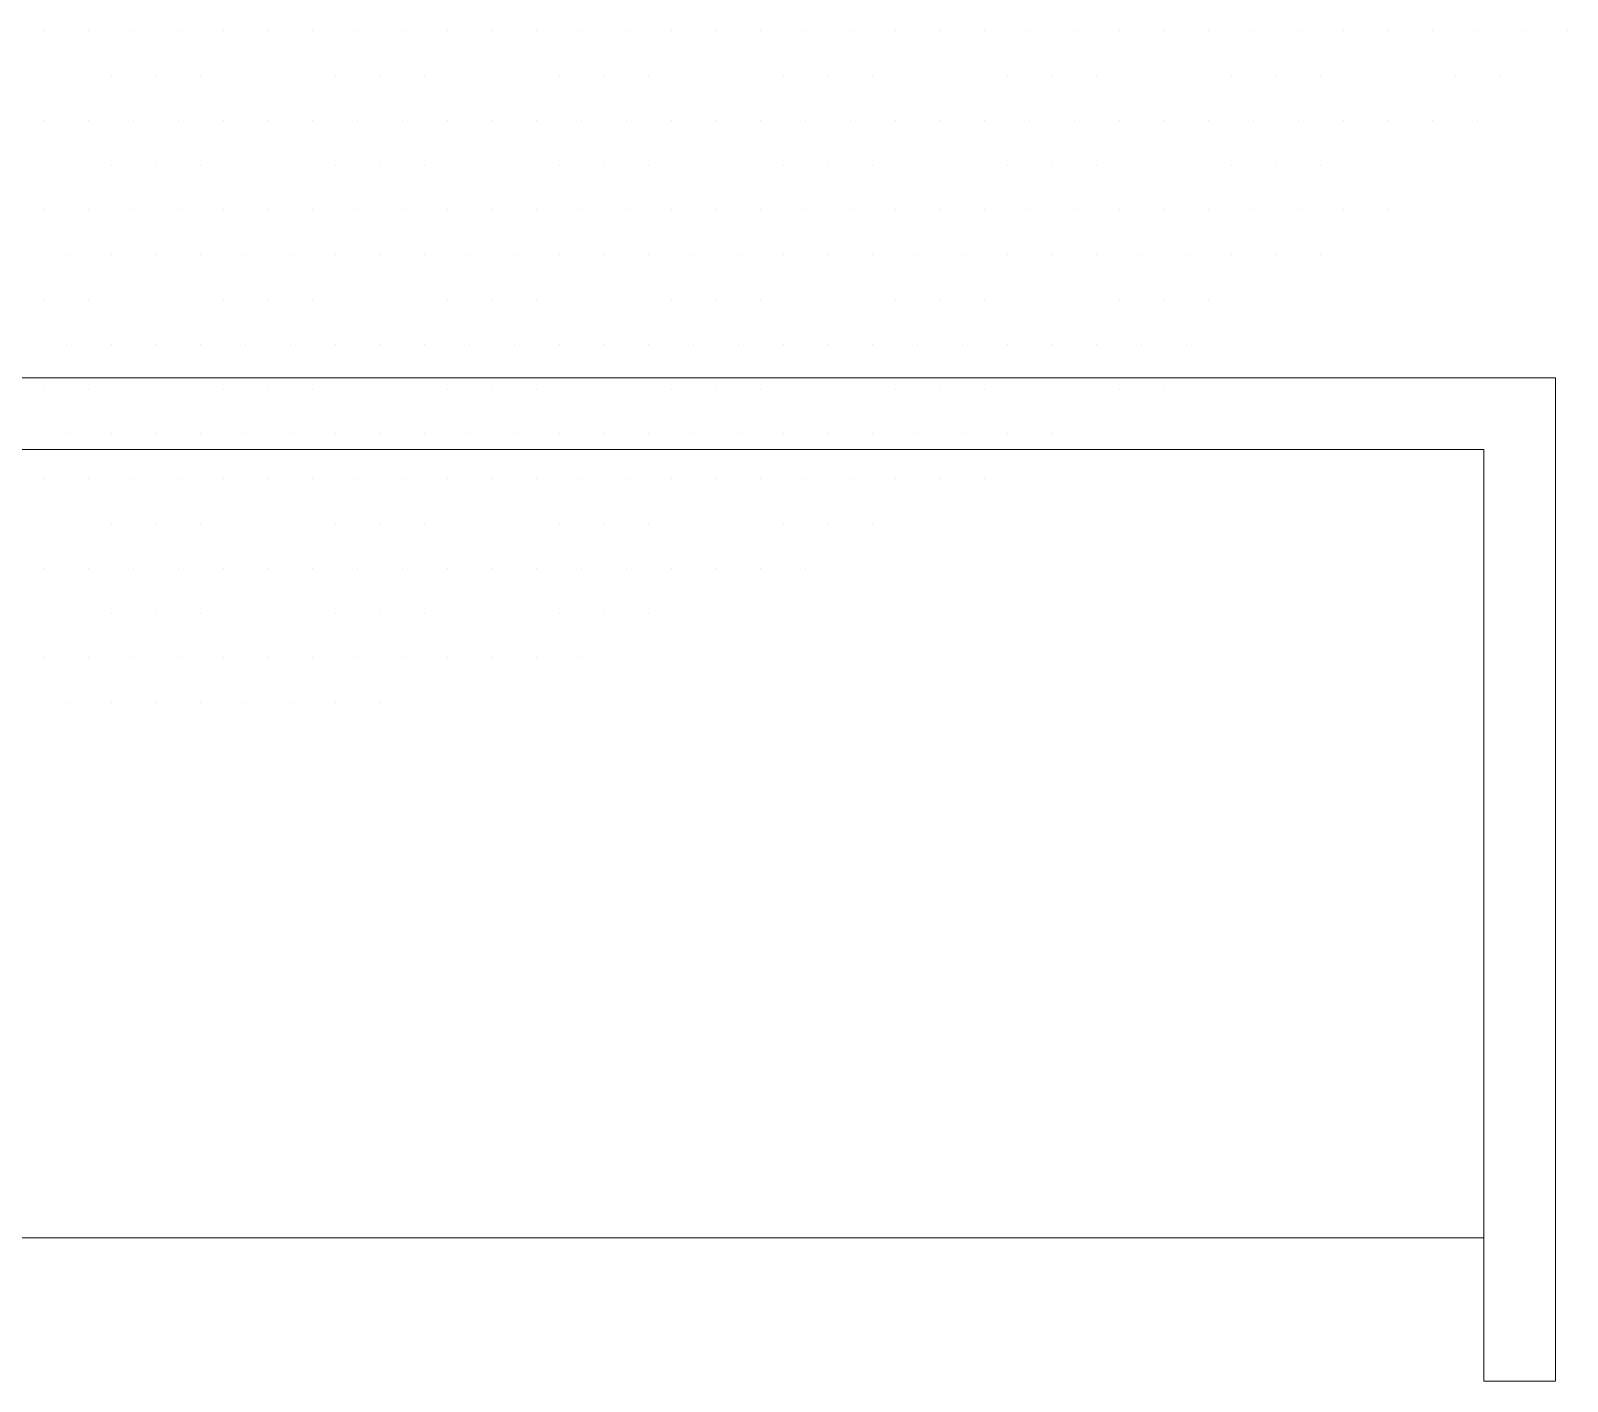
# Model space of a CAD drawing. Header units: metres. Extents: x 599 to 707, y 227 to 318.
# Drawn here: x 672.609 to 673.68, y 275.749 to 276.691 of the extents above; entities that cross this region are included whole.
import ezdxf

# ---------------------------------------------------------------- set-up
doc = ezdxf.new("R2010")
doc.units = ezdxf.units.M
doc.layers.add('gradas', color=35, linetype='Continuous', lineweight=5)
doc.layers.add('vegetacion', color=74, linetype='Continuous', lineweight=0)

msp = doc.modelspace()

# ---------------------------------------------------------------- linework, layer by layer
at = {"layer": 'gradas'}
for p, q in [((673.6723, 276.4493), (671.6723, 276.4493)), ((673.6723, 275.7493), (673.6723, 276.4493)), ((673.6223, 276.3993), (671.7223, 276.3993)), ((673.6223, 275.7493), (673.6223, 276.3993)), ((671.7223, 275.8493), (673.6223, 275.8493)), ((673.6223, 275.7493), (673.6723, 275.7493))]:
    msp.add_line(p, q, dxfattribs=at)
at = {"layer": 'vegetacion', "color": 0}
for p, q in [((672.6179, 276.6915), (672.6179, 276.6915)), ((672.6492, 276.6915), (672.6492, 276.6915)), ((672.6804, 276.6915), (672.6804, 276.6915)), ((672.7117, 276.6915), (672.7117, 276.6915)), ((672.7429, 276.6915), (672.7429, 276.6915)), ((672.7742, 276.6915), (672.7742, 276.6915)), ((672.8054, 276.6915), (672.8054, 276.6915)), ((672.8367, 276.6915), (672.8367, 276.6915)), ((672.8679, 276.6915), (672.8679, 276.6915)), ((672.8992, 276.6915), (672.8992, 276.6915)), ((672.9304, 276.6915), (672.9304, 276.6915)), ((672.9617, 276.6915), (672.9617, 276.6915)), ((672.9929, 276.6915), (672.9929, 276.6915)), ((673.0242, 276.6915), (673.0242, 276.6915)), ((673.0554, 276.6915), (673.0554, 276.6915)), ((673.0867, 276.6915), (673.0867, 276.6915)), ((673.1179, 276.6915), (673.1179, 276.6915)), ((673.1492, 276.6915), (673.1492, 276.6915)), ((673.1804, 276.6915), (673.1804, 276.6915)), ((673.2117, 276.6915), (673.2117, 276.6915)), ((673.2429, 276.6915), (673.2429, 276.6915)), ((673.2742, 276.6915), (673.2742, 276.6915)), ((673.3054, 276.6915), (673.3054, 276.6915)), ((673.3367, 276.6915), (673.3367, 276.6915)), ((673.3679, 276.6915), (673.3679, 276.6915)), ((673.3992, 276.6915), (673.3992, 276.6915)), ((673.4304, 276.6915), (673.4304, 276.6915)), ((673.4617, 276.6915), (673.4617, 276.6915)), ((673.4929, 276.6915), (673.4929, 276.6915)), ((673.5242, 276.6915), (673.5242, 276.6915)), ((673.5554, 276.6915), (673.5554, 276.6915)), ((673.5867, 276.6915), (673.5867, 276.6915)), ((673.6179, 276.6915), (673.6179, 276.6915)), ((673.6492, 276.6915), (673.6492, 276.6915)), ((673.6804, 276.6915), (673.6804, 276.6915)), ((672.6335, 276.6602), (672.6335, 276.6602)), ((672.6648, 276.6602), (672.6648, 276.6602)), ((672.696, 276.6602), (672.696, 276.6602)), ((672.7273, 276.6602), (672.7273, 276.6602)), ((672.7585, 276.6602), (672.7585, 276.6602)), ((672.7898, 276.6602), (672.7898, 276.6602)), ((672.821, 276.6602), (672.821, 276.6602)), ((672.8523, 276.6602), (672.8523, 276.6602)), ((672.8835, 276.6602), (672.8835, 276.6602)), ((672.9148, 276.6602), (672.9148, 276.6602)), ((672.946, 276.6602), (672.946, 276.6602)), ((672.9773, 276.6602), (672.9773, 276.6602)), ((673.0085, 276.6602), (673.0085, 276.6602)), ((673.0398, 276.6602), (673.0398, 276.6602)), ((673.071, 276.6602), (673.071, 276.6602)), ((673.1023, 276.6602), (673.1023, 276.6602)), ((673.1335, 276.6602), (673.1335, 276.6602)), ((673.1648, 276.6602), (673.1648, 276.6602)), ((673.196, 276.6602), (673.196, 276.6602)), ((673.2273, 276.6602), (673.2273, 276.6602)), ((673.2585, 276.6602), (673.2585, 276.6602)), ((673.2898, 276.6602), (673.2898, 276.6602)), ((673.321, 276.6602), (673.321, 276.6602)), ((673.3523, 276.6602), (673.3523, 276.6602)), ((673.3835, 276.6602), (673.3835, 276.6602)), ((673.4148, 276.6602), (673.4148, 276.6602)), ((673.446, 276.6602), (673.446, 276.6602)), ((673.4773, 276.6602), (673.4773, 276.6602)), ((673.5085, 276.6602), (673.5085, 276.6602)), ((673.5398, 276.6602), (673.5398, 276.6602)), ((673.571, 276.6602), (673.571, 276.6602)), ((673.6023, 276.6602), (673.6023, 276.6602)), ((673.6335, 276.6602), (673.6335, 276.6602)), ((672.6179, 276.629), (672.6179, 276.629)), ((672.6492, 276.629), (672.6492, 276.629)), ((672.6804, 276.629), (672.6804, 276.629)), ((672.7117, 276.629), (672.7117, 276.629)), ((672.7429, 276.629), (672.7429, 276.629)), ((672.7742, 276.629), (672.7742, 276.629)), ((672.8054, 276.629), (672.8054, 276.629)), ((672.8367, 276.629), (672.8367, 276.629)), ((672.8679, 276.629), (672.8679, 276.629)), ((672.8992, 276.629), (672.8992, 276.629)), ((672.9304, 276.629), (672.9304, 276.629)), ((672.9617, 276.629), (672.9617, 276.629)), ((672.9929, 276.629), (672.9929, 276.629)), ((673.0242, 276.629), (673.0242, 276.629)), ((673.0554, 276.629), (673.0554, 276.629)), ((673.0867, 276.629), (673.0867, 276.629)), ((673.1179, 276.629), (673.1179, 276.629)), ((673.1492, 276.629), (673.1492, 276.629)), ((673.1804, 276.629), (673.1804, 276.629)), ((673.2117, 276.629), (673.2117, 276.629)), ((673.2429, 276.629), (673.2429, 276.629)), ((673.2742, 276.629), (673.2742, 276.629)), ((673.3054, 276.629), (673.3054, 276.629)), ((673.3367, 276.629), (673.3367, 276.629)), ((673.3679, 276.629), (673.3679, 276.629)), ((673.3992, 276.629), (673.3992, 276.629)), ((673.4304, 276.629), (673.4304, 276.629)), ((673.4617, 276.629), (673.4617, 276.629)), ((673.4929, 276.629), (673.4929, 276.629)), ((673.5242, 276.629), (673.5242, 276.629)), ((673.5554, 276.629), (673.5554, 276.629)), ((673.5867, 276.629), (673.5867, 276.629)), ((673.6179, 276.629), (673.6179, 276.629)), ((672.6335, 276.5977), (672.6335, 276.5977)), ((672.6648, 276.5977), (672.6648, 276.5977)), ((672.696, 276.5977), (672.696, 276.5977)), ((672.7273, 276.5977), (672.7273, 276.5977)), ((672.7585, 276.5977), (672.7585, 276.5977)), ((672.7898, 276.5977), (672.7898, 276.5977)), ((672.821, 276.5977), (672.821, 276.5977)), ((672.8523, 276.5977), (672.8523, 276.5977)), ((672.8835, 276.5977), (672.8835, 276.5977)), ((672.9148, 276.5977), (672.9148, 276.5977)), ((672.946, 276.5977), (672.946, 276.5977)), ((672.9773, 276.5977), (672.9773, 276.5977)), ((673.0085, 276.5977), (673.0085, 276.5977)), ((673.0398, 276.5977), (673.0398, 276.5977)), ((673.071, 276.5977), (673.071, 276.5977)), ((673.1023, 276.5977), (673.1023, 276.5977)), ((673.1335, 276.5977), (673.1335, 276.5977)), ((673.1648, 276.5977), (673.1648, 276.5977)), ((673.196, 276.5977), (673.196, 276.5977)), ((673.2273, 276.5977), (673.2273, 276.5977)), ((673.2585, 276.5977), (673.2585, 276.5977)), ((673.2898, 276.5977), (673.2898, 276.5977)), ((673.321, 276.5977), (673.321, 276.5977)), ((673.3523, 276.5977), (673.3523, 276.5977)), ((673.3835, 276.5977), (673.3835, 276.5977)), ((673.4148, 276.5977), (673.4148, 276.5977)), ((673.446, 276.5977), (673.446, 276.5977)), ((673.4773, 276.5977), (673.4773, 276.5977)), ((673.5085, 276.5977), (673.5085, 276.5977)), ((673.5398, 276.5977), (673.5398, 276.5977)), ((673.571, 276.5977), (673.571, 276.5977)), ((672.6179, 276.5665), (672.6179, 276.5665)), ((672.6492, 276.5665), (672.6492, 276.5665)), ((672.6804, 276.5665), (672.6804, 276.5665)), ((672.7117, 276.5665), (672.7117, 276.5665)), ((672.7429, 276.5665), (672.7429, 276.5665)), ((672.7742, 276.5665), (672.7742, 276.5665)), ((672.8054, 276.5665), (672.8054, 276.5665)), ((672.8367, 276.5665), (672.8367, 276.5665)), ((672.8679, 276.5665), (672.8679, 276.5665)), ((672.8992, 276.5665), (672.8992, 276.5665)), ((672.9304, 276.5665), (672.9304, 276.5665)), ((672.9617, 276.5665), (672.9617, 276.5665)), ((672.9929, 276.5665), (672.9929, 276.5665)), ((673.0242, 276.5665), (673.0242, 276.5665)), ((673.0554, 276.5665), (673.0554, 276.5665)), ((673.0867, 276.5665), (673.0867, 276.5665)), ((673.1179, 276.5665), (673.1179, 276.5665)), ((673.1492, 276.5665), (673.1492, 276.5665)), ((673.1804, 276.5665), (673.1804, 276.5665)), ((673.2117, 276.5665), (673.2117, 276.5665)), ((673.2429, 276.5665), (673.2429, 276.5665)), ((673.2742, 276.5665), (673.2742, 276.5665)), ((673.3054, 276.5665), (673.3054, 276.5665)), ((673.3367, 276.5665), (673.3367, 276.5665)), ((673.3679, 276.5665), (673.3679, 276.5665)), ((673.3992, 276.5665), (673.3992, 276.5665)), ((673.4304, 276.5665), (673.4304, 276.5665)), ((673.4617, 276.5665), (673.4617, 276.5665)), ((673.4929, 276.5665), (673.4929, 276.5665)), ((673.5242, 276.5665), (673.5242, 276.5665)), ((673.5554, 276.5665), (673.5554, 276.5665)), ((672.6335, 276.5352), (672.6335, 276.5352)), ((672.6648, 276.5352), (672.6648, 276.5352)), ((672.696, 276.5352), (672.696, 276.5352)), ((672.7273, 276.5352), (672.7273, 276.5352)), ((672.7585, 276.5352), (672.7585, 276.5352)), ((672.7898, 276.5352), (672.7898, 276.5352)), ((672.821, 276.5352), (672.821, 276.5352)), ((672.8523, 276.5352), (672.8523, 276.5352)), ((672.8835, 276.5352), (672.8835, 276.5352)), ((672.9148, 276.5352), (672.9148, 276.5352)), ((672.946, 276.5352), (672.946, 276.5352)), ((672.9773, 276.5352), (672.9773, 276.5352)), ((673.0085, 276.5352), (673.0085, 276.5352)), ((673.0398, 276.5352), (673.0398, 276.5352)), ((673.071, 276.5352), (673.071, 276.5352)), ((673.1023, 276.5352), (673.1023, 276.5352)), ((673.1335, 276.5352), (673.1335, 276.5352)), ((673.1648, 276.5352), (673.1648, 276.5352)), ((673.196, 276.5352), (673.196, 276.5352)), ((673.2273, 276.5352), (673.2273, 276.5352)), ((673.2585, 276.5352), (673.2585, 276.5352)), ((673.2898, 276.5352), (673.2898, 276.5352)), ((673.321, 276.5352), (673.321, 276.5352)), ((673.3523, 276.5352), (673.3523, 276.5352)), ((673.3835, 276.5352), (673.3835, 276.5352)), ((673.4148, 276.5352), (673.4148, 276.5352)), ((673.446, 276.5352), (673.446, 276.5352)), ((673.4773, 276.5352), (673.4773, 276.5352)), ((673.5085, 276.5352), (673.5085, 276.5352)), ((672.6179, 276.504), (672.6179, 276.504)), ((672.6492, 276.504), (672.6492, 276.504)), ((672.6804, 276.504), (672.6804, 276.504)), ((672.7117, 276.504), (672.7117, 276.504)), ((672.7429, 276.504), (672.7429, 276.504)), ((672.7742, 276.504), (672.7742, 276.504)), ((672.8054, 276.504), (672.8054, 276.504)), ((672.8367, 276.504), (672.8367, 276.504)), ((672.8679, 276.504), (672.8679, 276.504)), ((672.8992, 276.504), (672.8992, 276.504)), ((672.9304, 276.504), (672.9304, 276.504)), ((672.9617, 276.504), (672.9617, 276.504)), ((672.9929, 276.504), (672.9929, 276.504)), ((673.0242, 276.504), (673.0242, 276.504)), ((673.0554, 276.504), (673.0554, 276.504)), ((673.0867, 276.504), (673.0867, 276.504)), ((673.1179, 276.504), (673.1179, 276.504)), ((673.1492, 276.504), (673.1492, 276.504)), ((673.1804, 276.504), (673.1804, 276.504)), ((673.2117, 276.504), (673.2117, 276.504)), ((673.2429, 276.504), (673.2429, 276.504)), ((673.2742, 276.504), (673.2742, 276.504)), ((673.3054, 276.504), (673.3054, 276.504)), ((673.3367, 276.504), (673.3367, 276.504)), ((673.3679, 276.504), (673.3679, 276.504)), ((673.3992, 276.504), (673.3992, 276.504)), ((673.4304, 276.504), (673.4304, 276.504)), ((673.4617, 276.504), (673.4617, 276.504)), ((672.6335, 276.4727), (672.6335, 276.4727)), ((672.6648, 276.4727), (672.6648, 276.4727)), ((672.696, 276.4727), (672.696, 276.4727)), ((672.7273, 276.4727), (672.7273, 276.4727)), ((672.7585, 276.4727), (672.7585, 276.4727)), ((672.7898, 276.4727), (672.7898, 276.4727)), ((672.821, 276.4727), (672.821, 276.4727)), ((672.8523, 276.4727), (672.8523, 276.4727)), ((672.8835, 276.4727), (672.8835, 276.4727)), ((672.9148, 276.4727), (672.9148, 276.4727)), ((672.946, 276.4727), (672.946, 276.4727)), ((672.9773, 276.4727), (672.9773, 276.4727)), ((673.0085, 276.4727), (673.0085, 276.4727)), ((673.0398, 276.4727), (673.0398, 276.4727)), ((673.071, 276.4727), (673.071, 276.4727)), ((673.1023, 276.4727), (673.1023, 276.4727)), ((673.1335, 276.4727), (673.1335, 276.4727)), ((673.1648, 276.4727), (673.1648, 276.4727)), ((673.196, 276.4727), (673.196, 276.4727)), ((673.2273, 276.4727), (673.2273, 276.4727)), ((673.2585, 276.4727), (673.2585, 276.4727)), ((673.2898, 276.4727), (673.2898, 276.4727)), ((673.321, 276.4727), (673.321, 276.4727)), ((673.3523, 276.4727), (673.3523, 276.4727)), ((673.3835, 276.4727), (673.3835, 276.4727)), ((673.4148, 276.4727), (673.4148, 276.4727)), ((672.6179, 276.4415), (672.6179, 276.4415)), ((672.6492, 276.4415), (672.6492, 276.4415)), ((672.6804, 276.4415), (672.6804, 276.4415)), ((672.7117, 276.4415), (672.7117, 276.4415)), ((672.7429, 276.4415), (672.7429, 276.4415)), ((672.7742, 276.4415), (672.7742, 276.4415)), ((672.8054, 276.4415), (672.8054, 276.4415)), ((672.8367, 276.4415), (672.8367, 276.4415)), ((672.8679, 276.4415), (672.8679, 276.4415)), ((672.8992, 276.4415), (672.8992, 276.4415)), ((672.9304, 276.4415), (672.9304, 276.4415)), ((672.9617, 276.4415), (672.9617, 276.4415)), ((672.9929, 276.4415), (672.9929, 276.4415)), ((673.0242, 276.4415), (673.0242, 276.4415)), ((673.0554, 276.4415), (673.0554, 276.4415)), ((673.0867, 276.4415), (673.0867, 276.4415)), ((673.1179, 276.4415), (673.1179, 276.4415)), ((673.1492, 276.4415), (673.1492, 276.4415)), ((673.1804, 276.4415), (673.1804, 276.4415)), ((673.2117, 276.4415), (673.2117, 276.4415)), ((673.2429, 276.4415), (673.2429, 276.4415)), ((673.2742, 276.4415), (673.2742, 276.4415)), ((673.3054, 276.4415), (673.3054, 276.4415)), ((673.3367, 276.4415), (673.3367, 276.4415)), ((673.3679, 276.4415), (673.3679, 276.4415)), ((673.3992, 276.4415), (673.3992, 276.4415)), ((672.6335, 276.4102), (672.6335, 276.4102)), ((672.6648, 276.4102), (672.6648, 276.4102)), ((672.696, 276.4102), (672.696, 276.4102)), ((672.7273, 276.4102), (672.7273, 276.4102)), ((672.7585, 276.4102), (672.7585, 276.4102)), ((672.7898, 276.4102), (672.7898, 276.4102)), ((672.821, 276.4102), (672.821, 276.4102)), ((672.8523, 276.4102), (672.8523, 276.4102)), ((672.8835, 276.4102), (672.8835, 276.4102)), ((672.9148, 276.4102), (672.9148, 276.4102)), ((672.946, 276.4102), (672.946, 276.4102)), ((672.9773, 276.4102), (672.9773, 276.4102)), ((673.0085, 276.4102), (673.0085, 276.4102)), ((673.0398, 276.4102), (673.0398, 276.4102)), ((673.071, 276.4102), (673.071, 276.4102)), ((673.1023, 276.4102), (673.1023, 276.4102)), ((673.1335, 276.4102), (673.1335, 276.4102)), ((673.1648, 276.4102), (673.1648, 276.4102)), ((673.196, 276.4102), (673.196, 276.4102)), ((673.2273, 276.4102), (673.2273, 276.4102)), ((673.2585, 276.4102), (673.2585, 276.4102)), ((673.2898, 276.4102), (673.2898, 276.4102)), ((673.321, 276.4102), (673.321, 276.4102)), ((672.6179, 276.379), (672.6179, 276.379)), ((672.6492, 276.379), (672.6492, 276.379)), ((672.6804, 276.379), (672.6804, 276.379)), ((672.7117, 276.379), (672.7117, 276.379)), ((672.7429, 276.379), (672.7429, 276.379)), ((672.7742, 276.379), (672.7742, 276.379)), ((672.8054, 276.379), (672.8054, 276.379)), ((672.8367, 276.379), (672.8367, 276.379)), ((672.8679, 276.379), (672.8679, 276.379)), ((672.8992, 276.379), (672.8992, 276.379)), ((672.9304, 276.379), (672.9304, 276.379)), ((672.9617, 276.379), (672.9617, 276.379)), ((672.9929, 276.379), (672.9929, 276.379)), ((673.0242, 276.379), (673.0242, 276.379)), ((673.0554, 276.379), (673.0554, 276.379)), ((673.0867, 276.379), (673.0867, 276.379)), ((673.1179, 276.379), (673.1179, 276.379)), ((673.1492, 276.379), (673.1492, 276.379)), ((673.1804, 276.379), (673.1804, 276.379)), ((673.2117, 276.379), (673.2117, 276.379)), ((673.2429, 276.379), (673.2429, 276.379)), ((673.2742, 276.379), (673.2742, 276.379)), ((672.6335, 276.3477), (672.6335, 276.3477)), ((672.6648, 276.3477), (672.6648, 276.3477)), ((672.696, 276.3477), (672.696, 276.3477)), ((672.7273, 276.3477), (672.7273, 276.3477)), ((672.7585, 276.3477), (672.7585, 276.3477)), ((672.7898, 276.3477), (672.7898, 276.3477)), ((672.821, 276.3477), (672.821, 276.3477)), ((672.8523, 276.3477), (672.8523, 276.3477)), ((672.8835, 276.3477), (672.8835, 276.3477)), ((672.9148, 276.3477), (672.9148, 276.3477)), ((672.946, 276.3477), (672.946, 276.3477)), ((672.9773, 276.3477), (672.9773, 276.3477)), ((673.0085, 276.3477), (673.0085, 276.3477)), ((673.0398, 276.3477), (673.0398, 276.3477)), ((673.071, 276.3477), (673.071, 276.3477)), ((673.1023, 276.3477), (673.1023, 276.3477)), ((673.1335, 276.3477), (673.1335, 276.3477)), ((673.1648, 276.3477), (673.1648, 276.3477)), ((673.196, 276.3477), (673.196, 276.3477)), ((673.2273, 276.3477), (673.2273, 276.3477)), ((672.6179, 276.3165), (672.6179, 276.3165)), ((672.6492, 276.3165), (672.6492, 276.3165)), ((672.6804, 276.3165), (672.6804, 276.3165)), ((672.7117, 276.3165), (672.7117, 276.3165)), ((672.7429, 276.3165), (672.7429, 276.3165)), ((672.7742, 276.3165), (672.7742, 276.3165)), ((672.8054, 276.3165), (672.8054, 276.3165)), ((672.8367, 276.3165), (672.8367, 276.3165)), ((672.8679, 276.3165), (672.8679, 276.3165)), ((672.8992, 276.3165), (672.8992, 276.3165)), ((672.9304, 276.3165), (672.9304, 276.3165)), ((672.9617, 276.3165), (672.9617, 276.3165)), ((672.9929, 276.3165), (672.9929, 276.3165)), ((673.0242, 276.3165), (673.0242, 276.3165)), ((673.0554, 276.3165), (673.0554, 276.3165)), ((673.0867, 276.3165), (673.0867, 276.3165)), ((673.1179, 276.3165), (673.1179, 276.3165)), ((673.1492, 276.3165), (673.1492, 276.3165)), ((672.6335, 276.2852), (672.6335, 276.2852)), ((672.6648, 276.2852), (672.6648, 276.2852)), ((672.696, 276.2852), (672.696, 276.2852)), ((672.7273, 276.2852), (672.7273, 276.2852)), ((672.7585, 276.2852), (672.7585, 276.2852)), ((672.7898, 276.2852), (672.7898, 276.2852)), ((672.821, 276.2852), (672.821, 276.2852)), ((672.8523, 276.2852), (672.8523, 276.2852)), ((672.8835, 276.2852), (672.8835, 276.2852)), ((672.9148, 276.2852), (672.9148, 276.2852)), ((672.946, 276.2852), (672.946, 276.2852)), ((672.9773, 276.2852), (672.9773, 276.2852)), ((673.0085, 276.2852), (673.0085, 276.2852)), ((673.0398, 276.2852), (673.0398, 276.2852)), ((673.071, 276.2852), (673.071, 276.2852)), ((672.6179, 276.254), (672.6179, 276.254)), ((672.6492, 276.254), (672.6492, 276.254)), ((672.6804, 276.254), (672.6804, 276.254)), ((672.7117, 276.254), (672.7117, 276.254)), ((672.7429, 276.254), (672.7429, 276.254)), ((672.7742, 276.254), (672.7742, 276.254)), ((672.8054, 276.254), (672.8054, 276.254)), ((672.8367, 276.254), (672.8367, 276.254)), ((672.8679, 276.254), (672.8679, 276.254)), ((672.8992, 276.254), (672.8992, 276.254)), ((672.9304, 276.254), (672.9304, 276.254)), ((672.9617, 276.254), (672.9617, 276.254)), ((672.9929, 276.254), (672.9929, 276.254)), ((672.6335, 276.2227), (672.6335, 276.2227)), ((672.6648, 276.2227), (672.6648, 276.2227)), ((672.696, 276.2227), (672.696, 276.2227)), ((672.7273, 276.2227), (672.7273, 276.2227)), ((672.7585, 276.2227), (672.7585, 276.2227)), ((672.7898, 276.2227), (672.7898, 276.2227)), ((672.821, 276.2227), (672.821, 276.2227)), ((672.8523, 276.2227), (672.8523, 276.2227))]:
    msp.add_line(p, q, dxfattribs=at)

doc.saveas('drawing.dxf')
